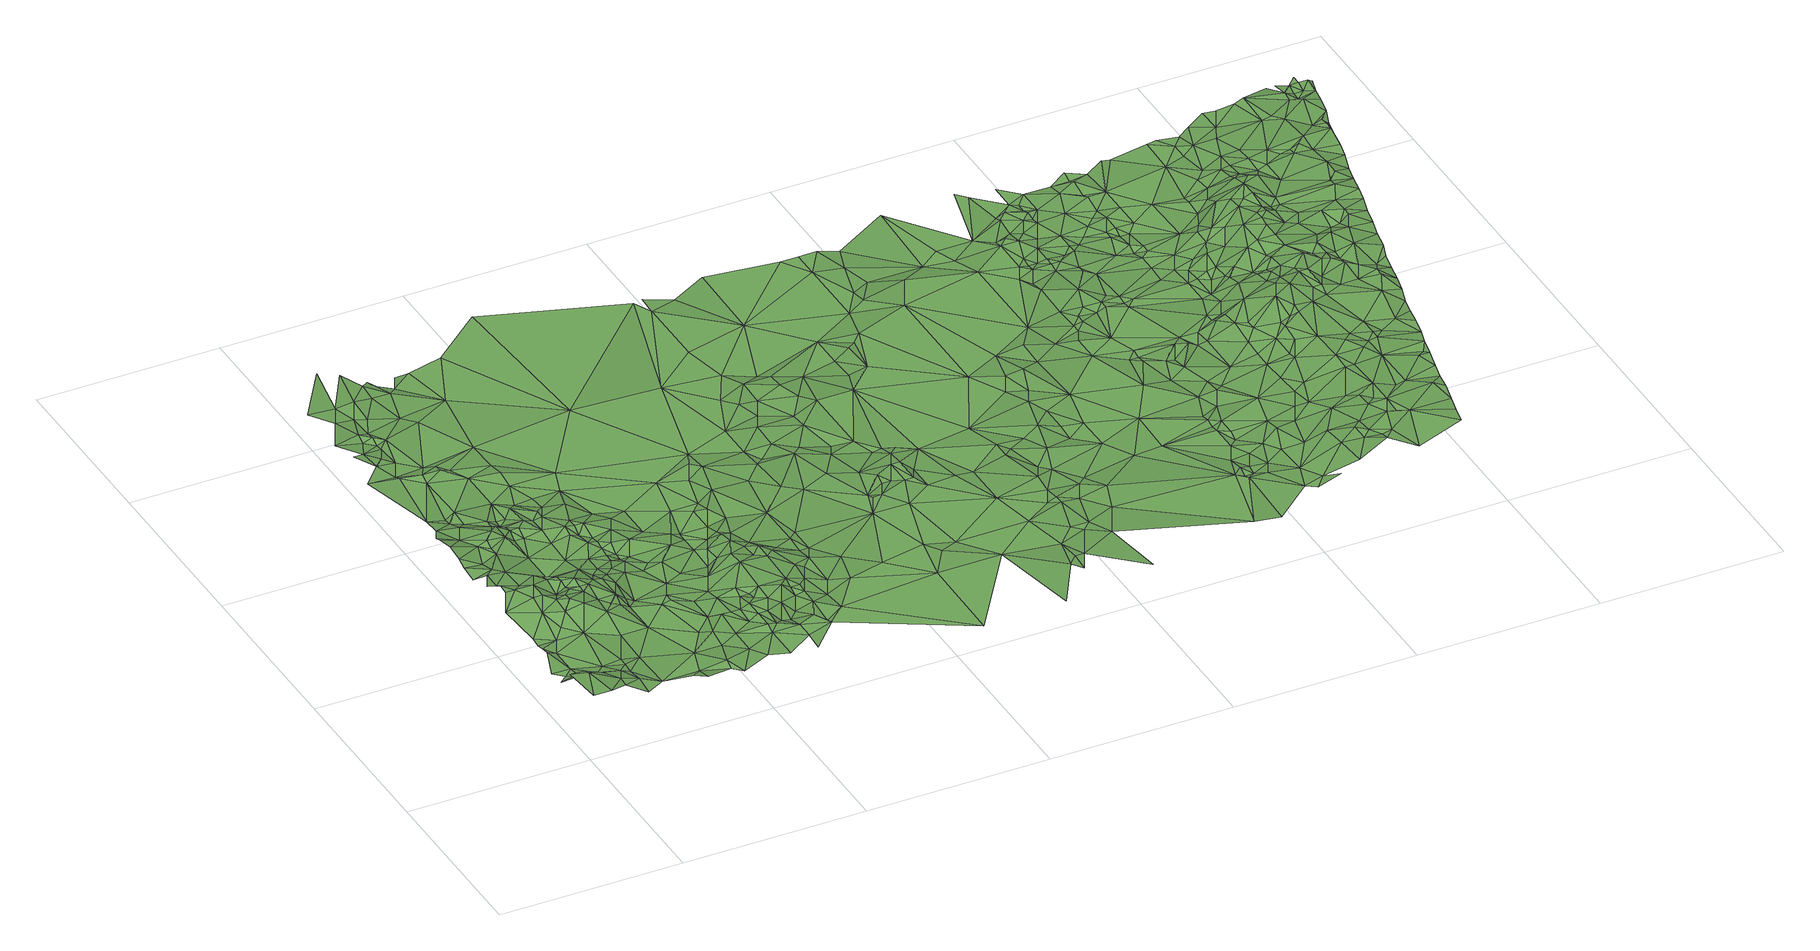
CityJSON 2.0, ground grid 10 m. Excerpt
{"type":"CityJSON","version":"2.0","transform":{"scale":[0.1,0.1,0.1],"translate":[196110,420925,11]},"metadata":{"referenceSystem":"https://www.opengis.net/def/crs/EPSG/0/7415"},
"CityObjects":{
"plantcover1":{"type":"PlantCover","attributes":{"3df_class":"Forest","bgt_fysiekvoorkomen":"groenvoorziening","bgt_status":"bestaand","identificatienamespace":"NL.IMGeo","begroeidterreindeeloptalud":"true","plus_fysiekvoorkomen":"gras- en kruidachtigen","relatievehoogteligging":0,"aantal_punten":0},"geometry":[{"type":"MultiSurface","lod":"1","boundaries":[[[0,1,2]],[[0,2,3]],[[4,1,0]],[[5,6,7]],[[7,4,5]],[[6,8,9]],[[8,10,9]],[[5,8,6]],[[4,0,11]],[[12,0,3]],[[5,4,11]],[[8,13,10]],[[8,5,14]],[[13,15,10]],[[11,0,12]],[[12,3,16]],[[14,5,11]],[[15,17,18]],[[13,8,19]],[[15,13,17]],[[18,17,20]],[[19,8,14]],[[20,21,22]],[[14,11,23]],[[23,11,12]],[[16,24,12]],[[20,17,21]],[[23,19,14]],[[22,25,26]],[[16,27,24]],[[12,24,23]],[[22,21,28]],[[22,28,25]],[[13,29,17]],[[29,13,19]],[[26,25,30]],[[31,32,33]],[[17,34,21]],[[19,23,35]],[[24,36,23]],[[32,30,37]],[[30,25,37]],[[27,38,24]],[[35,23,36]],[[19,35,39]],[[29,34,17]],[[40,41,42]],[[42,33,40]],[[34,43,21]],[[28,21,44]],[[38,36,24]],[[45,33,32]],[[19,39,29]],[[25,28,46]],[[47,41,48]],[[45,32,37]],[[21,49,44]],[[25,46,37]],[[21,43,49]],[[29,43,34]],[[40,48,41]],[[46,28,44]],[[40,33,45]],[[35,36,50]],[[39,35,50]],[[50,36,38]],[[51,52,47]],[[52,53,54]],[[43,55,49]],[[51,47,48]],[[29,56,43]],[[37,46,57]],[[44,58,46]],[[37,57,45]],[[54,53,59]],[[44,49,58]],[[60,29,39]],[[43,56,55]],[[49,55,61]],[[48,40,62]],[[40,45,62]],[[60,39,50]],[[53,52,51]],[[58,49,61]],[[59,53,63]],[[46,64,57]],[[46,58,64]],[[62,51,48]],[[29,65,56]],[[55,66,61]],[[67,58,61]],[[60,65,29]],[[55,56,66]],[[68,69,38]],[[57,70,45]],[[38,71,50]],[[53,72,63]],[[57,64,73]],[[67,61,66]],[[74,53,51]],[[58,67,75]],[[58,76,64]],[[77,51,62]],[[58,75,76]],[[63,78,79]],[[62,45,80]],[[74,51,77]],[[57,73,70]],[[64,81,73]],[[66,56,82]],[[65,82,56]],[[75,67,83]],[[63,72,78]],[[81,64,76]],[[69,71,38]],[[50,84,60]],[[85,69,68]],[[66,83,67]],[[53,74,86]],[[53,86,72]],[[80,45,70]],[[87,76,75]],[[70,73,81]],[[83,87,75]],[[87,81,76]],[[78,88,79]],[[77,62,89]],[[79,90,91]],[[74,77,89]],[[65,60,84]],[[92,83,66]],[[66,82,92]],[[65,93,82]],[[87,83,92]],[[94,78,72]],[[50,71,84]],[[89,86,74]],[[80,89,62]],[[85,95,69]],[[78,96,88]],[[79,88,97]],[[65,98,93]],[[99,72,86]],[[96,78,94]],[[81,87,100]],[[99,94,72]],[[101,87,92]],[[81,100,70]],[[102,103,91]],[[84,98,65]],[[104,92,82]],[[102,91,90]],[[82,93,104]],[[90,79,97]],[[89,105,86]],[[69,106,71]],[[93,98,104]],[[86,105,99]],[[107,96,94]],[[104,101,92]],[[87,101,100]],[[89,80,108]],[[97,88,96]],[[69,95,106]],[[109,80,70]],[[107,94,99]],[[105,89,110]],[[111,112,103]],[[108,110,89]],[[84,113,98]],[[98,113,104]],[[70,100,109]],[[80,114,108]],[[115,99,105]],[[104,116,101]],[[117,111,103]],[[118,102,90]],[[115,105,110]],[[119,103,102]],[[107,99,120]],[[121,122,111]],[[104,113,123]],[[71,124,84]],[[114,110,108]],[[120,99,115]],[[119,117,103]],[[125,100,101]],[[118,90,97]],[[125,101,116]],[[95,126,106]],[[104,127,116]],[[127,104,123]],[[128,115,110]],[[129,107,120]],[[130,96,107]],[[114,80,131]],[[106,132,71]],[[114,128,110]],[[121,133,122]],[[84,134,113]],[[80,109,131]],[[113,135,123]],[[136,122,133]],[[137,111,117]],[[118,138,102]],[[138,119,102]],[[123,135,127]],[[116,139,125]],[[139,116,127]],[[140,120,115]],[[129,120,141]],[[137,117,119]],[[142,100,125]],[[128,140,115]],[[130,107,129]],[[143,97,96]],[[144,121,111]],[[124,134,84]],[[145,124,71]],[[145,71,132]],[[144,111,137]],[[146,128,114]],[[109,100,147]],[[148,118,97]],[[126,149,106]],[[134,135,113]],[[140,141,120]],[[139,142,125]],[[142,147,100]],[[131,146,114]],[[150,136,151]],[[141,130,129]],[[130,143,96]],[[146,140,128]],[[133,121,152]],[[132,106,149]],[[135,153,127]],[[119,154,137]],[[144,152,121]],[[153,139,127]],[[155,138,118]],[[138,154,119]],[[156,142,139]],[[155,118,148]],[[133,152,157]],[[158,131,109]],[[141,140,159]],[[133,160,136]],[[144,137,154]],[[97,143,148]],[[130,141,159]],[[152,144,154]],[[161,149,126]],[[162,140,146]],[[139,153,156]],[[157,160,133]],[[163,135,134]],[[164,109,147]],[[154,157,152]],[[162,159,140]],[[151,136,160]],[[131,165,146]],[[166,145,132]],[[145,167,124]],[[124,167,134]],[[168,147,142]],[[158,109,164]],[[168,142,156]],[[169,150,151]],[[155,148,170]],[[166,132,149]],[[171,162,146]],[[130,159,172]],[[165,131,158]],[[173,163,134]],[[153,135,174]],[[175,159,162]],[[170,148,143]],[[160,157,176]],[[165,171,146]],[[167,173,134]],[[174,135,163]],[[153,177,156]],[[171,175,162]],[[172,159,175]],[[147,168,178]],[[160,179,151]],[[164,147,180]],[[166,181,145]],[[167,145,181]],[[156,177,168]],[[180,147,178]],[[182,154,138]],[[157,154,183]],[[130,184,143]],[[185,165,158]],[[176,179,160]],[[186,163,173]],[[185,158,164]],[[184,130,172]],[[186,173,167]],[[165,187,171]],[[188,149,161]],[[189,138,155]],[[183,176,157]],[[153,190,177]],[[171,191,175]],[[165,185,192]],[[166,149,188]],[[175,191,172]],[[193,178,168]],[[190,153,174]],[[194,164,180]],[[185,164,195]],[[168,177,193]],[[165,192,187]],[[195,164,194]],[[196,170,143]],[[189,155,170]],[[180,178,197]],[[197,178,193]],[[198,167,181]],[[188,161,199]],[[200,151,179]],[[181,166,201]],[[202,194,180]],[[192,185,203]],[[191,204,172]],[[205,179,176]],[[202,180,197]],[[185,195,203]],[[184,172,204]],[[206,193,177]],[[192,203,187]],[[186,167,207]],[[171,187,208]],[[209,163,186]],[[210,143,184]],[[208,191,171]],[[174,163,209]],[[177,190,211]],[[183,154,182]],[[206,197,193]],[[207,167,198]],[[166,212,201]],[[166,188,212]],[[198,181,201]],[[189,182,138]],[[206,177,211]],[[143,210,196]],[[183,205,176]],[[213,195,194]],[[214,190,174]],[[213,194,202]],[[213,203,195]],[[189,170,196]],[[215,202,197]],[[211,190,214]],[[216,198,201]],[[215,197,206]],[[207,209,186]],[[205,217,179]],[[216,207,198]],[[203,218,187]],[[179,217,200]],[[174,219,214]],[[201,212,220]],[[221,188,199]],[[191,222,204]],[[220,216,201]],[[213,202,215]],[[188,223,212]],[[218,208,187]],[[222,184,204]],[[208,222,191]],[[212,223,220]],[[224,174,209]],[[174,224,219]],[[216,220,225]],[[226,203,213]],[[227,207,216]],[[228,206,211]],[[183,229,205]],[[209,207,230]],[[223,231,220]],[[225,227,216]],[[229,217,205]],[[218,203,226]],[[184,232,210]],[[188,233,223]],[[220,231,225]],[[211,214,228]],[[228,215,206]],[[230,207,227]],[[196,210,232]],[[221,233,188]],[[208,218,222]],[[231,223,234]],[[235,213,215]],[[229,236,217]],[[183,182,237]],[[238,227,225]],[[222,232,184]],[[223,233,234]],[[225,231,239]],[[235,226,213]],[[214,219,240]],[[189,196,232]],[[230,227,241]],[[238,225,239]],[[182,189,237]],[[241,227,238]],[[219,224,242]],[[229,183,237]],[[236,229,243]],[[244,231,234]],[[209,230,245]],[[245,224,209]],[[233,246,234]],[[214,240,228]],[[218,226,247]],[[218,247,222]],[[239,231,244]],[[230,241,248]],[[249,215,228]],[[243,229,250]],[[221,251,252]],[[249,235,215]],[[241,238,248]],[[246,244,234]],[[248,238,239]],[[242,240,219]],[[235,247,226]],[[221,252,233]],[[229,237,250]],[[230,248,245]],[[253,246,233]],[[242,224,254]],[[255,244,246]],[[256,248,239]],[[256,239,244]],[[254,224,257]],[[253,255,246]],[[245,257,224]],[[253,233,252]],[[258,249,228]],[[240,258,228]],[[242,259,240]],[[242,254,259]],[[260,250,237]],[[250,260,261]],[[262,244,255]],[[262,256,244]],[[263,245,248]],[[264,247,235]],[[258,265,249]],[[264,235,249]],[[266,253,252]],[[263,248,256]],[[255,253,267]],[[222,268,232]],[[247,268,222]],[[267,253,266]],[[240,269,258]],[[255,267,262]],[[259,269,240]],[[259,254,270]],[[270,254,257]],[[257,245,271]],[[258,269,265]],[[256,262,272]],[[265,264,249]],[[189,232,273]],[[263,256,272]],[[252,274,266]],[[189,273,237]],[[275,245,263]],[[276,272,262]],[[276,262,267]],[[267,266,274]],[[271,245,275]],[[259,277,269]],[[277,259,270]],[[270,257,278]],[[279,263,272]],[[278,257,271]],[[237,280,260]],[[272,276,279]],[[269,281,265]],[[267,282,276]],[[264,268,247]],[[269,277,283]],[[263,279,284]],[[264,265,285]],[[284,279,276]],[[274,282,267]],[[278,271,286]],[[287,277,270]],[[286,271,275]],[[281,269,283]],[[265,281,285]],[[275,263,288]],[[289,270,278]],[[283,277,287]],[[276,282,284]],[[288,263,284]],[[270,289,287]],[[289,278,286]],[[286,275,290]],[[290,275,288]],[[283,291,281]],[[291,283,287]],[[280,237,273]],[[282,292,284]],[[289,286,293]],[[264,285,294]],[[293,286,290]],[[284,295,288]],[[296,285,281]],[[274,297,282]],[[268,264,294]],[[274,252,298]],[[292,295,284]],[[291,296,281]],[[290,288,299]],[[285,296,294]],[[300,232,268]],[[295,299,288]],[[292,282,297]],[[301,293,290]],[[287,289,302]],[[299,295,292]],[[303,289,293]],[[301,290,299]],[[273,232,300]],[[291,287,302]],[[304,296,291]],[[296,304,294]],[[305,268,294]],[[303,293,301]],[[302,289,303]],[[292,306,299]],[[297,306,292]],[[304,305,294]],[[307,301,299]],[[308,268,305]],[[302,304,291]],[[303,301,307]],[[299,306,307]],[[309,297,274]],[[303,307,310]],[[280,273,311]],[[268,308,300]],[[303,310,302]],[[312,305,304]],[[313,306,297]],[[305,312,308]],[[298,309,274]],[[314,304,302]],[[314,312,304]],[[300,308,312]],[[309,313,297]],[[302,310,315]],[[316,310,307]],[[316,307,306]],[[302,317,314]],[[300,318,273]],[[314,319,312]],[[300,312,320]],[[315,317,302]],[[316,306,313]],[[317,319,314]],[[312,319,320]],[[310,316,315]],[[313,309,321]],[[300,320,322]],[[313,321,316]],[[318,300,322]],[[323,311,273]],[[320,319,324]],[[298,325,309]],[[326,319,317]],[[317,315,326]],[[309,327,321]],[[324,319,326]],[[320,324,328]],[[316,329,315]],[[273,318,323]],[[330,315,329]],[[330,326,315]],[[322,320,331]],[[309,325,327]],[[321,327,332]],[[326,328,324]],[[320,328,331]],[[333,329,316]],[[334,316,321]],[[335,333,316]],[[322,336,318]],[[335,329,333]],[[334,321,332]],[[335,316,334]],[[337,328,326]],[[322,331,338]],[[325,332,327]],[[339,330,329]],[[336,322,340]],[[326,330,341]],[[338,340,322]],[[342,329,335]],[[337,326,341]],[[341,330,339]],[[339,329,343]],[[342,343,329]],[[331,328,344]],[[344,328,337]],[[345,318,336]],[[346,342,335]],[[347,335,334]],[[348,337,341]],[[347,346,335]],[[349,338,331]],[[346,343,342]],[[340,338,350]],[[340,351,336]],[[352,318,345]],[[344,337,348]],[[353,339,343]],[[349,331,344]],[[354,355,325]],[[356,341,339]],[[353,343,346]],[[340,350,351]],[[350,338,349]],[[336,351,345]],[[357,347,334]],[[325,358,332]],[[332,359,334]],[[360,318,352]],[[341,361,348]],[[353,346,347]],[[353,362,339]],[[363,353,347]],[[361,344,348]],[[318,360,323]],[[361,341,356]],[[357,363,347]],[[356,339,362]],[[353,363,364]],[[351,350,365]],[[349,366,350]],[[325,355,367]],[[368,345,351]],[[359,357,334]],[[344,369,349]],[[357,370,363]],[[353,364,362]],[[363,370,364]],[[361,369,344]],[[358,359,332]],[[361,356,371]],[[366,365,350]],[[325,367,358]],[[371,356,362]],[[355,372,373]],[[351,374,368]],[[374,351,365]],[[366,349,369]],[[370,357,375]],[[376,371,362]],[[367,355,373]],[[362,364,377]],[[364,370,377]],[[372,378,373]],[[345,379,352]],[[359,375,357]],[[373,378,367]],[[377,376,362]],[[377,371,376]],[[377,370,375]],[[345,368,379]],[[361,371,380]],[[366,381,365]],[[365,381,374]],[[379,360,352]],[[361,380,369]],[[369,381,366]],[[382,383,360]],[[384,358,367]],[[378,385,367]],[[359,386,375]],[[380,371,377]],[[375,386,377]],[[387,359,358]],[[385,384,367]],[[380,381,369]],[[374,388,368]],[[382,360,379]],[[384,389,358]],[[385,378,390]],[[378,391,390]],[[358,389,387]],[[359,392,386]],[[374,381,388]],[[385,393,384]],[[394,359,387]],[[395,377,386]],[[368,388,379]],[[393,389,384]],[[381,380,396]],[[390,393,385]],[[377,397,380]],[[359,394,392]],[[398,387,389]],[[399,382,379]],[[398,394,387]],[[396,400,381]],[[401,386,392]],[[402,389,393]],[[397,377,395]],[[402,398,389]],[[395,386,401]],[[400,388,381]],[[393,390,403]],[[396,380,404]],[[405,394,398]],[[403,402,393]],[[398,402,405]],[[396,404,400]],[[394,406,392]],[[392,407,401]],[[408,395,401]],[[394,405,406]],[[392,406,407]],[[408,401,407]],[[400,404,409]],[[400,409,388]],[[403,410,402]],[[410,405,402]],[[397,395,411]],[[380,397,412]],[[404,380,412]],[[395,408,411]],[[388,413,379]],[[408,407,414]],[[415,406,405]],[[406,414,407]],[[404,416,409]],[[399,379,417]],[[409,416,388]],[[410,415,405]],[[418,403,390]],[[411,408,414]],[[404,419,416]],[[416,419,388]],[[420,397,411]],[[415,421,406]],[[419,413,388]],[[404,412,419]],[[420,411,414]],[[406,421,414]],[[422,379,413]],[[423,397,420]],[[424,415,410]],[[379,422,417]],[[425,412,397]],[[420,414,426]],[[425,397,423]],[[427,410,403]],[[426,414,421]],[[421,415,424]],[[428,420,426]],[[429,420,428]],[[429,423,420]],[[430,413,419]],[[412,430,419]],[[431,428,426]],[[418,427,403]],[[421,431,426]],[[412,425,432]],[[431,429,428]],[[433,425,423]],[[424,410,427]],[[434,435,413]],[[413,435,422]],[[433,432,425]],[[430,434,413]],[[417,422,436]],[[437,423,429]],[[438,412,432]],[[431,437,429]],[[437,433,423]],[[412,438,430]],[[433,439,432]],[[440,421,424]],[[440,431,421]],[[434,441,435]],[[435,442,422]],[[422,443,436]],[[439,438,432]],[[437,439,433]],[[442,443,422]],[[435,441,442]],[[440,437,431]],[[444,440,424]],[[427,444,424]],[[430,445,434]],[[445,441,434]],[[418,446,447]],[[448,439,437]],[[438,439,448]],[[447,427,418]],[[442,449,443]],[[450,438,448]],[[451,430,438]],[[427,452,444]],[[441,453,442]],[[427,447,454]],[[454,455,427]],[[456,437,440]],[[457,448,437]],[[446,458,447]],[[453,449,442]],[[450,451,438]],[[455,452,427]],[[459,440,444]],[[445,453,441]],[[447,460,454]],[[452,461,444]],[[455,454,460]],[[448,462,450]],[[460,447,463]],[[464,452,455]],[[465,445,430]],[[455,460,464]],[[444,461,466]],[[458,463,447]],[[437,456,457]],[[466,467,444]],[[468,452,464]],[[444,467,459]],[[457,462,448]],[[464,460,469]],[[462,451,450]],[[451,465,430]],[[463,469,460]],[[452,468,461]],[[459,470,440]],[[469,468,464]],[[471,456,440]],[[463,458,472]],[[453,473,449]],[[469,463,472]],[[453,445,465]],[[470,471,440]],[[461,474,466]],[[475,476,458]],[[477,461,468]],[[478,462,457]],[[474,479,466]],[[472,458,476]],[[477,468,469]],[[461,477,474]],[[466,480,467]],[[481,451,462]],[[466,479,480]],[[480,459,467]],[[482,476,475]],[[456,483,457]],[[478,484,462]],[[472,485,469]],[[485,477,469]],[[459,486,470]],[[487,478,457]],[[462,484,481]],[[488,489,453]],[[453,489,473]],[[480,486,459]],[[453,465,488]],[[456,490,483]],[[491,479,474]],[[471,492,456]],[[492,490,456]],[[481,493,451]],[[494,457,483]],[[491,480,479]],[[472,476,495]],[[491,474,477]],[[471,470,486]],[[485,472,496]],[[497,465,451]],[[478,487,484]],[[457,494,487]],[[498,477,485]],[[493,499,451]],[[490,500,483]],[[476,501,495]],[[499,497,451]],[[484,502,481]],[[483,500,494]],[[498,485,496]],[[487,502,484]],[[496,472,503]],[[498,491,477]],[[486,504,471]],[[481,505,493]],[[502,505,481]],[[492,506,490]],[[471,507,492]],[[472,495,503]],[[508,489,488]],[[489,508,473]],[[480,509,486]],[[500,490,506]],[[491,509,480]],[[471,504,507]],[[492,510,506]],[[511,488,465]],[[505,512,493]],[[507,510,492]],[[487,513,502]],[[496,514,498]],[[465,497,515]],[[502,513,505]],[[501,516,495]],[[500,517,494]],[[491,498,514]],[[486,509,504]],[[518,497,499]],[[506,517,500]],[[505,513,512]],[[510,519,506]],[[493,520,499]],[[504,521,507]],[[494,522,487]],[[488,511,508]],[[512,520,493]],[[511,465,515]],[[513,487,523]],[[524,503,495]],[[518,525,497]],[[504,509,521]],[[501,526,516]],[[496,503,527]],[[516,524,495]],[[519,517,506]],[[527,514,496]],[[528,491,514]],[[515,497,525]],[[513,529,512]],[[528,509,491]],[[507,530,510]],[[519,510,531]],[[499,532,518]],[[523,487,533]],[[494,517,522]],[[507,521,530]],[[512,529,520]],[[503,524,534]],[[523,529,513]],[[516,535,524]],[[515,525,536]],[[532,499,520]],[[522,533,487]],[[519,531,517]],[[518,532,525]],[[537,515,536]],[[511,515,537]],[[508,511,538]],[[528,514,539]],[[534,527,503]],[[516,540,535]],[[541,531,510]],[[516,526,540]],[[535,534,524]],[[527,539,514]],[[530,541,510]],[[536,525,542]],[[529,543,520]],[[537,536,542]],[[544,509,528]],[[529,523,545]],[[546,521,509]],[[531,522,517]],[[538,511,547]],[[548,542,525]],[[549,511,537]],[[550,508,538]],[[533,545,523]],[[532,548,525]],[[539,544,528]],[[535,540,551]],[[552,543,529]],[[551,540,526]],[[521,546,530]],[[531,541,522]],[[545,552,529]],[[544,553,509]],[[554,537,542]],[[511,549,547]],[[520,555,532]],[[526,556,551]],[[520,543,557]],[[548,558,542]],[[535,559,534]],[[538,547,560]],[[549,537,554]],[[534,561,527]],[[562,539,527]],[[539,563,544]],[[541,530,564]],[[558,554,542]],[[509,553,546]],[[565,545,533]],[[532,566,548]],[[535,551,559]],[[567,508,550]],[[568,508,569]],[[520,557,555]],[[570,522,541]],[[552,545,565]],[[548,566,558]],[[508,567,569]],[[547,549,560]],[[538,560,550]],[[552,557,543]],[[571,566,532]],[[571,532,555]],[[563,553,544]],[[564,570,541]],[[534,559,561]],[[572,562,527]],[[561,572,527]],[[560,549,573]],[[522,574,533]],[[558,575,554]],[[576,564,530]],[[575,558,566]],[[530,546,577]],[[554,578,549]],[[556,579,551]],[[557,571,555]],[[573,549,578]],[[580,563,539]],[[530,577,576]],[[553,563,581]],[[522,570,574]],[[580,539,562]],[[582,566,571]],[[551,579,559]],[[581,546,553]],[[583,570,564]],[[550,560,584]],[[584,560,573]],[[566,582,575]],[[550,585,567]],[[575,586,554]],[[587,565,533]],[[552,565,588]],[[589,572,561]],[[559,590,561]],[[578,554,591]],[[576,592,564]],[[584,585,550]],[[557,552,593]],[[589,561,590]],[[594,573,578]],[[595,562,572]],[[569,567,596]],[[571,557,597]],[[564,592,583]],[[554,586,591]],[[598,546,581]],[[559,599,590]],[[600,577,546]],[[579,599,559]],[[583,601,570]],[[586,575,582]],[[584,573,594]],[[585,596,567]],[[570,601,574]],[[602,581,563]],[[589,595,572]],[[546,598,600]],[[533,574,587]],[[582,571,597]],[[576,577,600]],[[603,579,556]],[[599,579,590]],[[591,594,578]],[[595,580,562]],[[585,584,604]],[[589,590,595]],[[580,602,563]],[[582,605,586]],[[592,576,606]],[[607,598,581]],[[584,594,608]],[[600,606,576]],[[583,609,601]],[[593,552,588]],[[592,609,583]],[[585,610,596]],[[591,586,605]],[[608,604,584]],[[604,610,585]],[[607,600,598]],[[601,611,574]],[[606,612,592]],[[597,605,582]],[[609,611,601]],[[588,565,613]],[[557,614,597]],[[613,565,587]],[[594,615,608]],[[616,596,610]],[[617,595,590]],[[618,591,605]],[[600,619,606]],[[608,615,604]],[[581,620,607]],[[557,593,614]],[[621,600,607]],[[595,622,580]],[[592,623,609]],[[581,602,620]],[[592,612,623]],[[591,624,594]],[[615,610,604]],[[574,611,625]],[[621,619,600]],[[615,616,610]],[[622,602,580]],[[609,623,611]],[[626,596,627]],[[627,596,616]],[[579,628,590]],[[606,629,612]],[[625,587,574]],[[594,624,615]],[[607,620,621]],[[597,630,605]],[[631,591,618]],[[590,632,617]],[[616,615,627]],[[618,605,630]],[[603,633,579]],[[606,619,629]],[[611,623,625]],[[621,634,619]],[[591,631,624]],[[629,623,612]],[[622,595,635]],[[614,636,597]],[[602,622,637]],[[590,628,632]],[[617,635,595]],[[625,638,587]],[[639,593,588]],[[633,640,579]],[[641,621,620]],[[602,642,620]],[[621,641,634]],[[613,587,638]],[[629,619,634]],[[597,643,630]],[[636,643,597]],[[639,588,613]],[[618,644,631]],[[618,630,644]],[[579,640,628]],[[615,645,627]],[[623,646,625]],[[624,645,615]],[[642,602,637]],[[625,646,638]],[[638,647,613]],[[648,636,614]],[[617,632,635]],[[649,614,593]],[[650,629,634]],[[634,641,650]],[[631,651,624]],[[635,637,622]],[[652,644,630]],[[630,643,652]],[[636,653,643]],[[613,654,639]],[[623,629,655]],[[647,654,613]],[[593,639,649]],[[638,656,647]],[[648,653,636]],[[620,642,657]],[[631,644,658]],[[614,649,648]],[[659,644,652]],[[660,641,620]],[[638,646,661]],[[631,658,651]],[[623,662,646]],[[645,663,627]],[[656,638,664]],[[643,665,652]],[[643,653,665]],[[644,659,658]],[[666,624,651]],[[638,661,664]],[[647,667,654]],[[656,667,647]],[[668,629,650]],[[662,623,655]],[[657,660,620]],[[660,650,641]],[[637,669,642]],[[652,665,659]],[[670,639,654]],[[645,624,671]],[[628,672,632]],[[640,673,628]],[[635,669,637]],[[657,642,669]],[[655,629,668]],[[624,666,671]],[[632,674,635]],[[670,649,639]],[[651,658,666]],[[675,667,656]],[[656,664,675]],[[668,650,660]],[[676,654,667]],[[658,659,677]],[[661,646,678]],[[659,665,677]],[[673,672,628]],[[648,679,653]],[[646,662,680]],[[681,664,661]],[[676,670,654]],[[669,635,682]],[[672,683,632]],[[667,675,676]],[[662,655,684]],[[646,680,678]],[[681,675,664]],[[645,685,663]],[[684,655,668]],[[649,679,648]],[[657,669,686]],[[632,683,674]],[[653,679,665]],[[645,671,687]],[[681,661,678]],[[688,666,658]],[[687,685,645]],[[657,689,660]],[[677,688,658]],[[686,669,682]],[[680,662,690]],[[691,649,670]],[[690,662,684]],[[660,692,668]],[[686,689,657]],[[677,665,679]],[[663,685,693]],[[674,694,635]],[[671,666,695]],[[676,691,670]],[[678,680,696]],[[682,635,697]],[[698,663,693]],[[699,675,681]],[[684,668,700]],[[696,680,690]],[[676,675,701]],[[687,671,695]],[[666,688,695]],[[686,682,702]],[[699,681,678]],[[690,684,703]],[[704,660,689]],[[704,692,660]],[[700,668,692]],[[685,687,695]],[[649,691,705]],[[689,686,702]],[[705,679,649]],[[635,694,697]],[[696,690,703]],[[678,696,706]],[[683,707,674]],[[675,699,701]],[[676,701,691]],[[703,684,708]],[[708,684,700]],[[674,707,694]],[[688,677,709]],[[710,693,685]],[[696,703,706]],[[699,678,711]],[[678,706,711]],[[704,712,692]],[[700,692,712]],[[693,710,698]],[[677,679,709]],[[682,713,702]],[[710,685,695]],[[714,689,702]],[[709,695,688]],[[691,715,705]],[[697,694,707]],[[697,713,682]],[[700,712,716]],[[717,691,701]],[[700,716,708]],[[699,711,718]],[[719,679,705]],[[704,720,712]],[[701,699,721]],[[715,691,717]],[[703,722,706]],[[722,703,708]],[[712,723,716]],[[715,719,705]],[[724,704,689]],[[713,714,702]],[[725,711,706]],[[699,718,721]],[[701,721,717]],[[712,720,723]],[[726,710,695]],[[725,718,711]],[[708,716,722]],[[709,679,727]],[[714,724,689]],[[719,727,679]],[[725,706,722]],[[716,723,728]],[[704,724,720]],[[715,717,729]],[[719,715,730]],[[713,731,714]],[[732,718,725]],[[733,721,718]],[[728,722,716]],[[734,726,695]],[[717,721,729]],[[732,733,718]],[[709,735,695]],[[731,736,714]],[[737,723,720]],[[730,727,719]],[[738,709,727]],[[715,739,730]],[[715,729,739]],[[728,723,740]],[[722,741,725]],[[742,721,733]],[[743,709,738]],[[741,722,728]],[[729,721,744]],[[744,721,742]],[[724,745,720]],[[736,746,714]],[[714,746,724]],[[740,723,737]],[[734,695,735]],[[720,745,737]],[[730,747,727]],[[748,725,741]],[[747,738,727]],[[728,749,741]],[[749,728,740]],[[750,732,725]],[[751,733,732]],[[709,743,735]],[[751,742,733]],[[729,752,739]],[[744,742,753]],[[741,749,748]],[[754,729,744]],[[745,724,755]],[[740,756,749]],[[757,743,738]],[[757,738,747]],[[725,748,750]],[[740,737,756]],[[729,754,752]],[[758,737,745]],[[730,759,747]],[[753,742,751]],[[730,739,759]],[[760,751,732]],[[754,744,753]],[[746,761,724]],[[762,748,749]],[[749,756,762]],[[758,745,763]],[[763,745,755]],[[756,737,758]],[[761,755,724]],[[732,750,760]],[[739,752,759]],[[764,743,757]],[[765,752,754]],[[754,753,766]],[[753,751,766]],[[767,757,747]],[[735,743,764]],[[752,765,759]],[[768,748,762]],[[765,754,769]],[[762,756,770]],[[754,766,769]],[[759,767,747]],[[770,756,758]],[[771,755,761]],[[763,755,771]],[[758,763,772]],[[748,768,750]],[[735,773,734]],[[774,766,751]],[[774,751,760]],[[766,775,769]],[[768,762,770]],[[765,769,776]],[[777,764,757]],[[765,776,759]],[[770,758,772]],[[757,767,778]],[[779,763,771]],[[780,735,764]],[[763,779,772]],[[775,766,774]],[[757,778,777]],[[776,769,775]],[[759,781,767]],[[760,750,782]],[[777,780,764]],[[750,768,782]],[[778,767,783]],[[784,759,776]],[[759,784,781]],[[735,780,785]],[[786,774,760]],[[783,767,781]],[[787,768,770]],[[783,777,778]],[[779,788,772]],[[735,789,773]],[[782,786,760]],[[770,772,790]],[[781,784,783]],[[735,785,789]],[[777,791,780]],[[782,768,787]],[[777,783,792]],[[772,788,790]],[[785,780,793]],[[773,789,794]],[[792,791,777]],[[795,775,774]],[[776,796,784]],[[780,791,793]],[[770,797,787]],[[798,783,784]],[[783,798,792]],[[799,782,787]],[[789,785,793]],[[797,770,790]],[[782,799,786]],[[775,800,776]],[[786,795,774]],[[794,789,801]],[[792,802,791]],[[796,798,784]],[[803,799,787]],[[801,789,793]],[[804,786,799]],[[792,798,802]],[[793,791,805]],[[796,776,806]],[[804,799,803]],[[807,803,787]],[[787,797,807]],[[808,791,802]],[[809,801,793]],[[804,795,786]],[[796,810,798]],[[795,800,775]],[[791,808,805]],[[802,798,810]],[[793,805,811]],[[776,800,806]],[[809,793,811]],[[812,804,803]],[[813,802,810]],[[808,802,813]],[[812,803,807]],[[796,814,810]],[[804,815,795]],[[804,812,815]],[[810,816,813]],[[817,809,811]],[[810,814,816]],[[818,805,808]],[[796,806,819]],[[820,800,795]],[[796,819,814]],[[820,795,815]],[[811,805,818]],[[808,813,818]],[[821,813,816]],[[822,817,811]],[[816,814,821]],[[806,800,823]],[[819,806,824]],[[820,823,800]],[[822,811,825]],[[824,806,823]],[[826,813,821]],[[821,814,827]],[[819,828,814]],[[825,811,818]],[[828,827,814]],[[821,827,826]],[[819,824,829]],[[813,830,818]],[[824,823,829]],[[813,826,830]],[[827,828,826]],[[819,831,828]],[[831,819,829]],[[832,825,818]],[[832,818,833]],[[818,830,833]],[[826,828,834]],[[831,835,828]],[[830,826,836]],[[835,834,828]],[[832,833,837]],[[836,826,834]],[[833,830,837]],[[834,835,838]],[[836,839,830]],[[836,834,840]],[[841,832,842]],[[842,832,837]],[[843,836,840]],[[830,839,837]],[[834,838,844]],[[840,834,844]],[[843,840,844]],[[845,836,843]],[[839,836,845]],[[845,843,844]],[[837,846,842]],[[837,839,846]],[[842,846,847]],[[842,848,849]],[[842,847,848]],[[845,850,839]],[[846,851,847]],[[852,846,839]],[[847,851,848]],[[850,852,839]],[[851,846,852]],[[853,848,851]],[[854,848,853]],[[855,853,851]],[[852,855,851]],[[852,856,855]]]}]}
},
"vertices":[
[23,47,25],[13,47,27],[18,32,22],[28,32,22],[23,52,23],[23,57,17],[18,62,15],[13,57,16],[23,67,15],[13,67,15],[18,82,17],[33,52,19],[38,42,20],[23,82,15],[33,57,16],[18,87,16],[38,37,19],[28,92,15],[18,92,15],[38,62,15],[18,97,16],[28,107,22],[13,117,21],[43,52,17],[48,42,17],[23,127,25],[18,127,25],[48,32,15],[28,117,25],[43,92,15],[18,132,26],[13,137,24],[18,137,23],[18,147,23],[33,97,18],[48,57,16],[48,52,15],[28,132,23],[58,37,15],[48,62,16],[23,152,22],[13,162,20],[13,152,19],[38,102,23],[33,117,25],[28,147,22],[33,127,25],[13,167,22],[23,162,19],[38,112,24],[58,62,14],[28,177,19],[13,177,23],[23,187,18],[13,187,21],[43,107,26],[48,102,25],[38,137,23],[43,122,19],[13,192,19],[58,82,15],[43,112,25],[33,167,19],[18,202,16],[43,132,22],[58,97,20],[53,112,24],[48,117,24],[73,32,17],[78,37,15],[48,142,15],[83,52,15],[28,197,18],[43,137,21],[33,177,21],[48,122,22],[48,127,23],[33,172,19],[28,207,14],[18,212,15],[48,162,15],[48,132,22],[58,107,21],[53,117,24],[73,82,15],[78,27,18],[38,182,22],[53,122,26],[28,212,13],[43,177,20],[23,252,15],[8,256,14],[58,117,24],[63,102,20],[33,202,15],[93,32,15],[33,212,16],[33,242,15],[68,102,18],[43,192,17],[63,137,19],[63,122,22],[23,256,13],[18,266,15],[68,107,21],[43,187,20],[93,37,17],[43,197,17],[48,177,16],[63,152,15],[48,182,19],[18,281,13],[13,281,13],[73,102,15],[53,177,16],[48,187,18],[68,122,21],[23,271,15],[33,247,17],[28,266,14],[48,192,15],[23,291,12],[8,291,15],[73,107,17],[93,67,15],[68,132,17],[98,27,15],[73,117,20],[53,182,19],[48,197,15],[53,212,15],[63,167,16],[98,52,15],[23,296,14],[88,97,15],[78,107,14],[18,311,13],[28,281,13],[38,256,14],[73,127,19],[58,187,19],[53,197,15],[73,137,16],[53,237,15],[28,286,12],[98,62,17],[63,177,18],[73,147,16],[43,247,17],[108,42,16],[8,321,15],[23,321,14],[28,291,14],[83,127,17],[33,286,14],[43,252,16],[78,132,18],[28,296,13],[73,167,18],[58,202,17],[28,311,12],[113,32,17],[63,187,17],[93,102,16],[78,157,18],[73,172,20],[108,57,16],[103,77,15],[83,142,15],[28,351,15],[48,247,15],[68,187,18],[63,207,14],[93,97,16],[98,112,15],[68,192,18],[33,306,14],[88,137,16],[83,147,15],[33,321,15],[83,152,16],[108,72,18],[53,291,15],[48,301,13],[68,222,15],[78,167,16],[103,92,15],[78,177,19],[123,47,18],[68,261,14],[93,127,15],[73,197,16],[78,172,19],[88,142,14],[83,157,17],[83,162,16],[68,242,15],[88,147,14],[113,72,18],[123,27,18],[38,346,14],[118,62,17],[88,152,18],[83,172,19],[73,207,15],[43,321,14],[93,142,14],[113,87,17],[83,192,18],[113,97,15],[68,232,17],[98,132,15],[123,52,20],[93,162,18],[103,127,17],[98,152,17],[118,72,18],[43,331,15],[93,182,15],[108,117,15],[123,62,20],[138,37,18],[88,207,15],[128,52,19],[118,107,16],[123,72,20],[98,172,17],[123,82,18],[113,137,18],[53,321,14],[123,87,20],[128,62,20],[93,222,15],[138,47,18],[133,57,16],[108,157,15],[48,336,13],[73,301,16],[128,77,19],[133,72,20],[123,132,15],[128,82,18],[123,117,14],[53,336,9],[138,67,19],[133,102,23],[138,57,15],[108,177,15],[133,82,21],[118,147,17],[58,326,12],[138,27,17],[153,42,18],[148,52,18],[128,117,18],[143,62,15],[143,77,22],[133,112,22],[123,142,15],[128,127,17],[68,331,15],[63,336,11],[148,72,17],[148,82,21],[128,167,15],[123,147,15],[153,47,16],[153,62,18],[133,192,15],[133,137,15],[138,122,22],[143,107,21],[148,77,19],[123,266,16],[163,52,18],[148,102,22],[153,72,18],[138,132,20],[143,117,20],[153,77,19],[88,336,15],[138,147,15],[163,67,16],[138,137,18],[158,82,18],[138,162,15],[148,112,22],[143,132,19],[158,92,20],[148,122,18],[153,107,21],[148,147,17],[168,77,17],[158,112,18],[143,167,15],[163,92,17],[143,157,18],[178,72,18],[218,7,17],[168,97,18],[158,207,15],[168,107,16],[168,142,17],[168,117,17],[153,172,17],[148,187,15],[183,92,17],[173,107,16],[153,197,17],[218,57,18],[173,122,16],[118,361,15],[158,192,17],[198,77,18],[173,172,16],[193,152,17],[213,117,18],[183,157,19],[173,266,14],[183,182,17],[183,197,15],[223,82,18],[183,217,15],[193,336,15],[188,187,15],[253,57,18],[203,182,17],[228,72,19],[198,197,15],[218,132,18],[208,157,19],[198,212,16],[238,77,18],[218,127,20],[233,117,18],[223,127,20],[193,242,15],[208,187,16],[203,222,15],[223,152,18],[198,232,17],[218,172,18],[228,137,19],[228,142,21],[218,202,17],[203,261,15],[233,137,19],[238,132,21],[223,182,15],[218,212,16],[208,232,16],[208,247,17],[198,286,15],[238,147,21],[263,7,18],[278,32,20],[238,167,16],[248,127,18],[278,77,18],[273,102,18],[198,326,15],[233,177,18],[243,157,20],[243,132,21],[243,147,21],[223,237,18],[228,227,16],[283,52,18],[218,252,15],[233,217,18],[248,142,18],[243,167,17],[283,27,19],[283,37,20],[223,247,17],[263,127,19],[248,162,19],[258,157,18],[288,37,20],[233,296,14],[253,217,18],[238,242,15],[213,331,14],[198,336,16],[293,62,19],[298,57,19],[273,127,18],[293,87,18],[258,266,15],[298,82,20],[308,47,21],[313,12,21],[298,107,20],[303,62,19],[298,97,18],[293,142,19],[258,232,16],[288,162,18],[298,87,20],[233,341,15],[258,247,15],[293,132,19],[308,82,19],[318,67,20],[268,232,18],[313,92,20],[308,112,18],[303,117,18],[298,137,18],[268,252,17],[323,82,22],[308,142,18],[308,202,18],[283,281,15],[313,127,20],[318,97,19],[273,256,16],[273,336,15],[373,22,22],[278,261,17],[318,147,20],[338,117,21],[283,321,15],[323,167,20],[348,102,20],[318,182,18],[328,132,18],[383,62,22],[328,142,19],[328,157,19],[308,271,18],[338,137,21],[323,192,20],[328,177,19],[293,286,17],[293,296,15],[283,336,15],[343,162,21],[328,212,18],[333,192,21],[363,127,22],[303,301,15],[298,316,16],[293,336,15],[363,102,21],[318,291,18],[388,22,20],[388,57,22],[343,197,19],[303,331,15],[343,212,20],[353,227,18],[388,77,20],[333,301,15],[388,62,20],[388,67,22],[378,152,22],[368,187,21],[408,37,23],[393,112,21],[393,62,20],[393,87,21],[358,207,19],[398,57,22],[393,67,21],[353,281,18],[393,102,21],[393,107,20],[398,77,21],[403,67,20],[393,117,20],[398,132,21],[413,52,23],[333,346,18],[398,92,20],[413,32,24],[418,37,26],[408,82,21],[368,202,21],[398,97,22],[398,107,22],[373,217,19],[423,27,32],[383,177,20],[373,212,19],[413,72,22],[403,122,20],[383,197,21],[348,296,17],[343,306,18],[388,172,21],[418,97,22],[393,152,20],[373,232,18],[388,182,21],[433,47,35],[423,67,26],[368,266,18],[418,87,24],[373,252,19],[388,177,20],[433,27,37],[378,217,20],[433,62,33],[408,132,22],[378,222,20],[398,167,21],[408,142,21],[363,306,18],[423,117,22],[403,157,22],[373,296,18],[383,227,21],[388,222,19],[428,87,25],[373,276,18],[443,42,38],[408,177,22],[373,261,17],[403,167,20],[388,242,21],[413,137,20],[413,182,21],[393,222,21],[443,52,38],[378,271,18],[453,37,38],[443,77,34],[433,97,26],[393,227,21],[423,147,22],[413,172,24],[388,266,17],[403,217,21],[448,57,37],[448,47,38],[378,276,17],[378,281,18],[373,301,17],[438,92,30],[453,42,37],[418,172,21],[383,276,17],[398,232,20],[438,107,27],[403,222,20],[438,137,25],[378,301,18],[388,271,18],[383,296,18],[383,316,18],[458,42,38],[403,227,21],[438,122,26],[388,286,18],[398,256,20],[463,22,39],[403,252,19],[388,276,18],[463,57,38],[383,306,16],[458,67,38],[453,82,35],[443,107,31],[423,172,22],[408,222,21],[393,271,18],[383,321,16],[373,346,18],[378,341,18],[423,182,21],[398,261,19],[458,77,37],[388,301,18],[433,192,22],[398,276,17],[438,157,26],[438,147,25],[393,296,16],[473,52,39],[463,102,37],[448,127,32],[403,276,18],[433,182,25],[393,311,18],[388,321,18],[403,281,18],[438,207,21],[428,232,20],[463,72,37],[468,67,38],[403,291,18],[438,172,28],[428,242,21],[398,306,18],[468,82,38],[393,326,18],[418,261,20],[448,132,31],[468,57,37],[448,147,31],[433,187,22],[463,112,38],[492,34,38],[398,316,18],[408,281,17],[443,162,30],[453,137,35],[398,311,17],[438,182,27],[398,321,16],[438,187,24],[443,167,30],[438,222,21],[428,252,21],[403,316,18],[398,326,16],[478,77,37],[413,286,17],[453,152,36],[463,132,37],[453,147,37],[468,102,37],[448,182,33],[413,306,19],[443,197,24],[393,341,18],[403,331,18],[493,67,40],[458,167,41],[423,276,20],[418,291,19],[483,77,38],[494,44,38],[458,152,38],[483,102,38],[428,261,18],[478,112,38],[443,207,22],[438,237,20],[496,53,38],[463,152,39],[473,122,38],[428,266,20],[423,281,20],[418,321,20],[453,197,32],[443,222,22],[433,256,21],[443,247,21],[463,157,40],[423,296,19],[428,276,19],[433,261,21],[443,232,21],[463,177,41],[448,217,23],[478,127,37],[428,291,21],[428,281,21],[473,157,39],[453,207,29],[463,187,36],[418,331,18],[453,212,27],[433,276,19],[428,301,19],[448,222,25],[468,172,42],[483,117,37],[448,237,23],[428,311,21],[500,73,38],[498,63,39],[498,92,39],[453,222,26],[453,232,28],[438,281,21],[463,202,32],[453,261,22],[463,197,34],[458,212,31],[488,117,38],[502,82,38],[468,182,40],[428,326,21],[488,122,38],[428,316,19],[438,296,21],[488,132,38],[468,192,37],[458,242,27],[478,167,40],[428,331,18],[503,97,37],[438,311,21],[468,197,35],[506,102,39],[428,336,20],[468,217,36],[478,182,40],[463,232,29],[493,122,37],[473,192,39],[483,162,37],[458,252,27],[473,202,38],[504,92,39],[478,187,39],[453,291,21],[438,331,19],[473,207,36],[483,167,40],[509,111,38],[503,127,38],[463,247,31],[483,182,40],[468,242,33],[473,217,39],[463,261,24],[493,167,37],[473,232,39],[488,197,39],[488,177,37],[508,152,38],[483,207,39],[448,336,21],[468,271,23],[493,187,40],[478,247,39],[473,261,35],[511,121,38],[483,217,39],[483,227,39],[453,336,20],[473,316,22],[513,131,37],[503,182,38],[468,281,24],[478,256,38],[498,187,39],[493,197,37],[483,232,40],[468,286,23],[483,237,40],[503,167,37],[515,140,37],[473,271,30],[498,202,39],[498,192,39],[503,212,36],[493,227,37],[483,252,39],[488,237,40],[488,242,39],[513,162,40],[503,187,37],[478,281,29],[508,177,38],[488,261,41],[498,222,38],[518,150,37],[503,192,38],[513,167,40],[478,291,28],[488,252,41],[493,237,38],[488,271,38],[508,207,39],[493,242,37],[513,192,40],[520,159,37],[518,177,35],[473,336,23],[503,232,37],[498,242,37],[498,247,38],[488,286,34],[488,276,36],[522,169,37],[483,296,29],[493,266,41],[513,217,34],[493,276,36],[498,266,40],[483,316,25],[513,227,38],[518,207,39],[524,179,37],[483,326,25],[527,188,37],[493,296,34],[493,286,35],[488,316,30],[478,336,24],[523,232,38],[508,261,37],[529,198,37],[503,276,35],[518,217,35],[528,242,40],[488,331,26],[503,286,36],[523,217,39],[523,222,39],[498,311,34],[528,247,39],[531,207,38],[503,296,35],[493,331,30],[508,276,37],[503,321,33],[533,217,38],[513,286,38],[523,276,39],[536,227,38],[518,281,37],[503,336,32],[523,311,37],[533,261,40],[538,236,38],[523,281,38],[508,331,35],[540,246,37],[533,252,40],[518,331,36],[533,286,40],[528,281,40],[533,276,38],[542,255,37],[533,306,38],[545,265,38],[523,331,38],[528,311,38],[548,286,40],[547,274,38],[543,296,37],[543,321,37],[549,284,37],[548,316,39],[548,291,40],[538,336,36],[543,326,38],[548,296,39],[551,294,37],[554,303,38],[548,321,36],[548,326,36],[548,331,38],[543,336,36],[556,313,38],[553,326,36],[558,322,37],[553,331,38],[553,336,38],[558,331,38],[561,332,36]
]}
